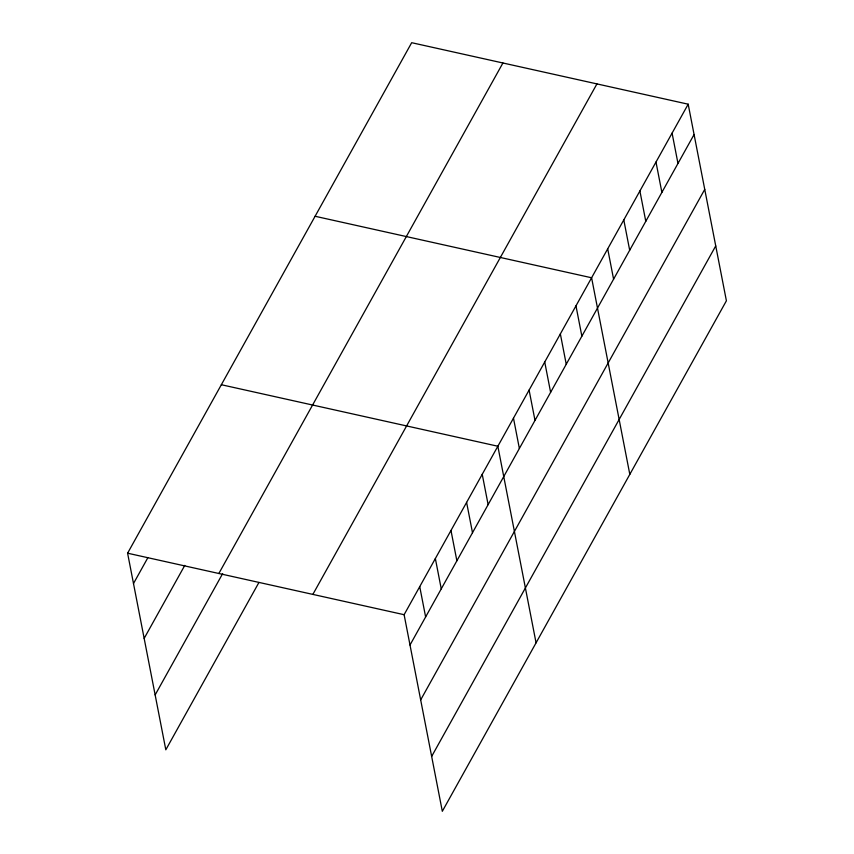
<?xml version="1.0" encoding="UTF-8"?>
<svg xmlns="http://www.w3.org/2000/svg" width="854" height="854" viewBox="0 0 854 854"><rect width="100%" height="100%" fill="white"/><g stroke="black" fill="none" stroke-linecap="round" stroke-linejoin="round"><path stroke-width="1.28" d="M258.933 582.46L165.815 749.801L127.598 553.2L411.681 42.7L688.185 104.199L726.402 300.8L442.319 811.3L404.113 614.699L688.185 104.199M133.502 583.517L147.87 557.683M144.166 638.386L184.784 565.391M218.848 573.493L502.921 62.993M155.15 694.921L222.648 573.632M312.863 594.405L596.935 83.905M410.005 645.026L694.078 134.526M420.67 699.896L704.742 189.396M431.654 756.43L715.727 245.931M315.094 216.265L591.598 277.774L629.814 474.376M221.346 384.727L497.85 446.236L536.066 642.838M127.598 553.2L404.113 614.699M672.087 133.128L677.98 163.456M655.989 162.057L661.882 192.385M639.892 190.986L645.784 221.314M623.794 219.916L629.686 250.243M607.696 248.845L613.588 279.173M575.97 305.849L581.862 336.177M560.352 333.925L566.245 364.252M544.724 362L550.616 392.328M529.096 390.086L534.999 420.403M513.478 418.161L519.371 448.478M482.232 474.312L488.125 504.639M466.604 502.387L472.497 532.715M450.976 530.462L456.879 560.79M435.359 558.548L441.251 588.865M419.73 586.623L425.623 616.94"/></g></svg>
